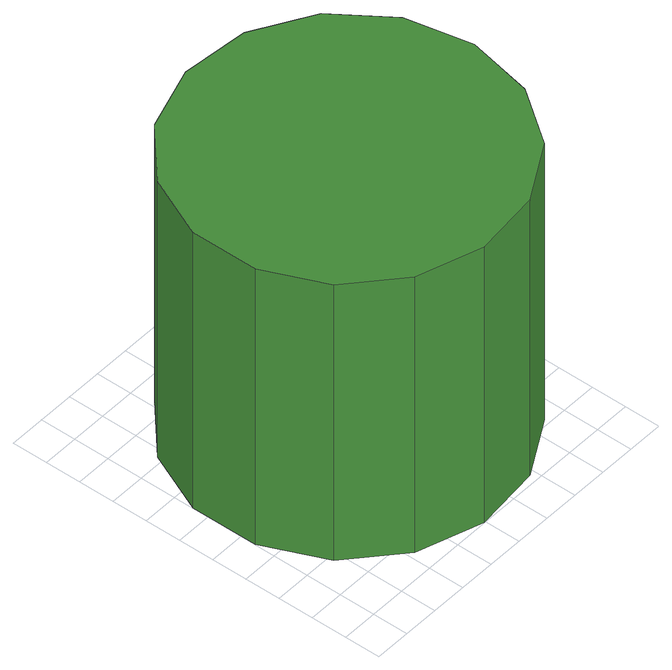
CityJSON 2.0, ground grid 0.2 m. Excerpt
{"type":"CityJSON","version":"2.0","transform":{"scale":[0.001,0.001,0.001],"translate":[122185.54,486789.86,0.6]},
"CityObjects":{
"tree1":{"type":"SolitaryVegetationObject","attributes":{"function":"something"},"geometry":[{"type":"MultiSurface","lod":"1","boundaries":[[[0,1,2,3,4,5,6,7,8,9,10,11,12,13,14]],[[15,16,17,18,19,20,21,22,23,24,25,26,27,28,29]],[[0,29,28,1]],[[1,28,27,2]],[[2,27,26,3]],[[3,26,25,4]],[[4,25,24,5]],[[5,24,23,6]],[[6,23,22,7]],[[7,22,21,8]],[[8,21,20,9]],[[9,20,19,10]],[[10,19,18,11]],[[11,18,17,12]],[[12,17,16,13]],[[13,16,15,14]],[[14,15,29,0]]]}]}
},
"vertices":[
[1793,903,1769],[1715,1271,1769],[1494,1575,1769],[1168,1764,1769],[794,1803,1769],[436,1687,1769],[156,1435,1769],[3,1091,1769],[3,715,1769],[156,371,1769],[436,119,1769],[794,3,1769],[1168,42,1769],[1494,230,1769],[1715,535,1769],[1715,535,4],[1494,230,4],[1168,42,4],[794,3,4],[436,119,4],[156,371,4],[3,715,4],[3,1091,4],[156,1435,4],[436,1687,4],[794,1803,4],[1168,1764,4],[1494,1575,4],[1715,1271,4],[1793,903,4]
]}
